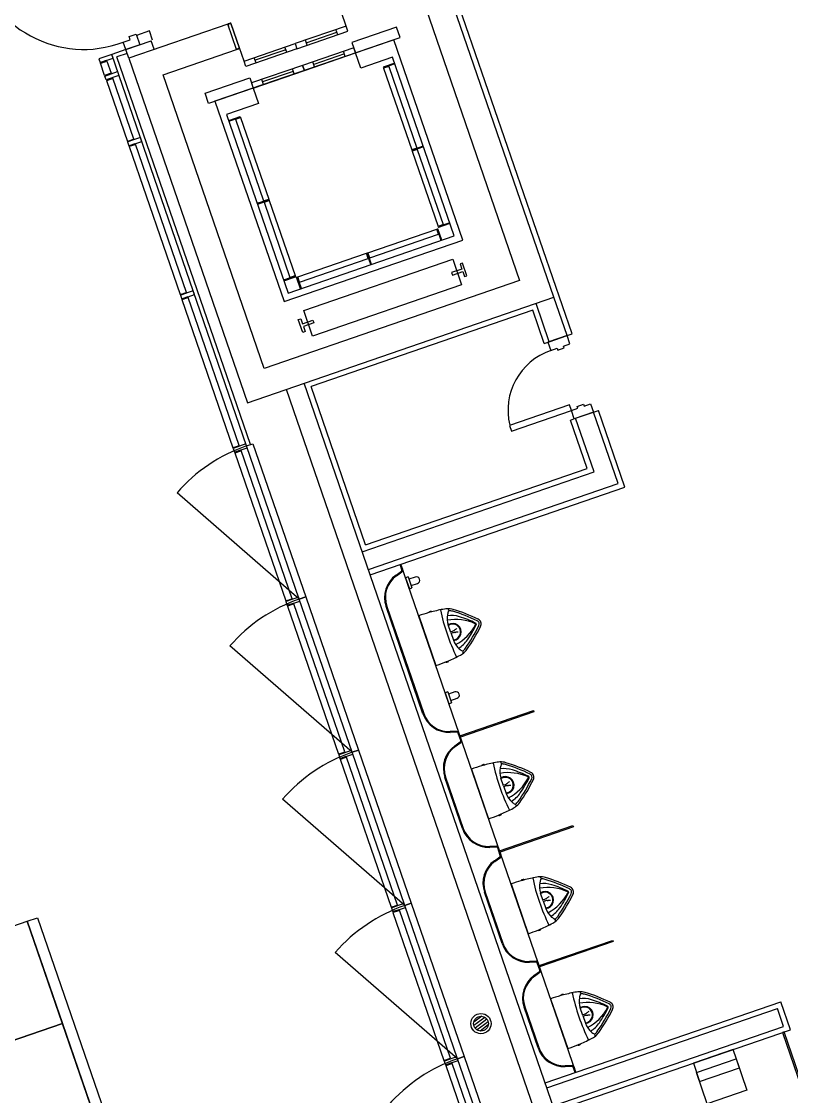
# Model space of a CAD drawing. Extents: x 809431 to 809707, y 818703 to 819368.
# Drawn here: x 809652.13 to 809657.83, y 818744.02 to 818751.98 of the extents above; entities that cross this region are included whole.
import ezdxf

# ---------------------------------------------------------------- set-up
doc = ezdxf.new("R2010")
doc.units = 0
for name, color, linetype in [('Balust', 7, 'Continuous'), ('Fin Code', 7, 'Continuous'), ('Fix Furn', 7, 'Continuous'), ('Floor Fin', 7, 'Continuous'), ('Lift', 7, 'Continuous'), ('MAJ081__', 7, 'Continuous'), ('MAJ221__', 7, 'Continuous'), ('MAJ228__', 7, 'Continuous'), ('MAJ321__', 7, 'Continuous'), ('MAJ322__', 7, 'Continuous'), ('MAJ325__', 7, 'Continuous'), ('MAJ342__', 7, 'Continuous'), ('MAJ421__', 7, 'Continuous'), ('MAJ661__', 7, 'Continuous'), ('MAJ724__', 7, 'Continuous'), ('MAJ740__', 7, 'Continuous')]:
    doc.layers.add(name, color=color, linetype=linetype)

# ---------------------------------------------------------------- blocks, each defined once
blk = doc.blocks.new('2x5-Seater')
at = {"layer": 'Fix Furn'}
for points in [[(238.6829, 161.455), (238.6829, 161.375), (237.0829, 161.375), (237.0829, 161.455)], [(237.8829, 161.375), (237.8829, 160.795), (237.0829, 160.795), (237.0829, 161.375)], [(238.6829, 161.375), (238.6829, 160.795), (237.8829, 160.795), (237.8829, 161.375)], [(237.8829, 160.795), (237.8829, 160.215), (237.0829, 160.215), (237.0829, 160.795)], [(238.6829, 160.795), (238.6829, 160.215), (237.8829, 160.215), (237.8829, 160.795)], [(238.3829, 159.915), (237.3829, 159.915), (237.3829, 160.215), (238.3829, 160.215)], [(237.8829, 159.335), (237.8829, 159.915), (237.0829, 159.915), (237.0829, 159.335)], [(238.6829, 159.335), (238.6829, 159.915), (237.8829, 159.915), (237.8829, 159.335)], [(237.8829, 158.755), (237.8829, 159.335), (237.0829, 159.335), (237.0829, 158.755)], [(238.6829, 158.755), (238.6829, 159.335), (237.8829, 159.335), (237.8829, 158.755)], [(237.8829, 158.175), (237.8829, 158.755), (237.0829, 158.755), (237.0829, 158.175)], [(238.6829, 158.175), (238.6829, 158.755), (237.8829, 158.755), (237.8829, 158.175)], [(238.6829, 158.095), (238.6829, 158.175), (237.0829, 158.175), (237.0829, 158.095)]]:
    blk.add_lwpolyline(points, close=True, dxfattribs=at)

msp = doc.modelspace()

# ---------------------------------------------------------------- linework, layer by layer
at = {"layer": 'Balust'}
for p, q in [((809654.8894, 818751.6739), (809654.8043, 818751.6446)), ((809654.8043, 818751.6446), (809654.8062, 818751.6389)), ((809654.8913, 818751.6682), (809654.8062, 818751.6389)), ((809654.8449, 818751.6495), (809654.8071, 818751.6365)), ((809654.8071, 818751.6365), (809655.0151, 818751.0323)), ((809654.8086, 818751.6397), (809654.8094, 818751.6373)), ((809654.8417, 818751.6511), (809654.8425, 818751.6487)), ((809654.8449, 818751.6495), (809655.0529, 818751.0454)), ((809653.6602, 818751.2506), (809653.7453, 818751.2799)), ((809653.6621, 818751.2449), (809653.7472, 818751.2742)), ((809653.7102, 818751.2589), (809653.7481, 818751.2719)), ((809653.7102, 818751.2589), (809653.9183, 818750.6547)), ((809653.7118, 818751.262), (809653.7126, 818751.2597)), ((809653.7449, 818751.2734), (809653.7457, 818751.2711)), ((809653.7453, 818751.2799), (809653.7472, 818751.2742)), ((809653.7481, 818751.2719), (809653.9561, 818750.6677)), ((809655.0529, 818751.0454), (809655.0151, 818751.0323)), ((809655.101, 818751.0593), (809655.0159, 818751.03)), ((809655.103, 818751.0536), (809655.0179, 818751.0243)), ((809655.0505, 818751.0445), (809655.0514, 818751.0422)), ((809655.0159, 818751.03), (809655.0179, 818751.0243)), ((809655.0174, 818751.0331), (809655.0183, 818751.0308)), ((809655.0565, 818751.035), (809655.0187, 818751.0219)), ((809655.0187, 818751.0219), (809655.2104, 818750.465)), ((809655.0202, 818751.0251), (809655.021, 818751.0227)), ((809655.0533, 818751.0365), (809655.0541, 818751.0341)), ((809655.0565, 818751.035), (809655.2482, 818750.478)), ((809653.8718, 818750.636), (809653.9569, 818750.6653)), ((809653.8738, 818750.6304), (809653.9589, 818750.6597)), ((809653.9183, 818750.6547), (809653.9561, 818750.6677)), ((809653.9206, 818750.6555), (809653.9215, 818750.6531)), ((809653.9219, 818750.6443), (809653.9597, 818750.6573)), ((809653.9234, 818750.6475), (809653.9242, 818750.6451)), ((809653.9537, 818750.6669), (809653.9546, 818750.6645)), ((809653.9565, 818750.6588), (809653.9573, 818750.6565)), ((809653.9569, 818750.6653), (809653.9589, 818750.6597)), ((809653.9597, 818750.6573), (809654.1515, 818750.1004)), ((809653.9219, 818750.6443), (809654.1136, 818750.0874)), ((809655.2963, 818750.492), (809655.2112, 818750.4627)), ((809655.2963, 818750.492), (809655.2112, 818750.4627)), ((809655.2983, 818750.4863), (809655.2132, 818750.457)), ((809655.2983, 818750.4863), (809655.2132, 818750.457)), ((809654.6912, 818750.2698), (809655.2008, 818750.4453)), ((809654.7042, 818750.232), (809655.2138, 818750.4075)), ((809655.2138, 818750.4075), (809655.2008, 818750.4453)), ((809655.2138, 818750.4075), (809655.2008, 818750.4453)), ((809655.2016, 818750.443), (809655.204, 818750.4438)), ((809655.2016, 818750.443), (809655.204, 818750.4438)), ((809655.2032, 818750.4462), (809655.2088, 818750.4481)), ((809655.2032, 818750.4462), (809655.2088, 818750.4481)), ((809655.2325, 818750.361), (809655.2032, 818750.4462)), ((809655.2325, 818750.361), (809655.2032, 818750.4462)), ((809655.2382, 818750.363), (809655.2088, 818750.4481)), ((809655.2382, 818750.363), (809655.2088, 818750.4481)), ((809655.2482, 818750.478), (809655.2104, 818750.465)), ((809655.2482, 818750.478), (809655.2104, 818750.465)), ((809655.2112, 818750.4627), (809655.2132, 818750.457)), ((809655.2112, 818750.4627), (809655.2132, 818750.457)), ((809655.2128, 818750.4658), (809655.2136, 818750.4635)), ((809655.2128, 818750.4658), (809655.2136, 818750.4635)), ((809655.213, 818750.4099), (809655.2154, 818750.4107)), ((809655.213, 818750.4099), (809655.2154, 818750.4107)), ((809655.2459, 818750.4772), (809655.2467, 818750.4749)), ((809655.2459, 818750.4772), (809655.2467, 818750.4749)), ((809654.1711, 818750.0908), (809654.6808, 818750.2663)), ((809654.6938, 818750.2284), (809654.6808, 818750.2663)), ((809654.6816, 818750.2639), (809654.684, 818750.2647)), ((809654.6831, 818750.2671), (809654.6888, 818750.269)), ((809654.7124, 818750.182), (809654.6831, 818750.2671)), ((809654.7181, 818750.1839), (809654.6888, 818750.269)), ((809654.6896, 818750.2667), (809654.692, 818750.2675)), ((809654.7042, 818750.232), (809654.6912, 818750.2698)), ((809654.1842, 818750.053), (809654.6938, 818750.2284)), ((809654.693, 818750.2308), (809654.6954, 818750.2316)), ((809654.701, 818750.2336), (809654.7034, 818750.2344)), ((809654.0672, 818750.0687), (809654.1523, 818750.098)), ((809654.0672, 818750.0687), (809654.1523, 818750.098)), ((809654.0691, 818750.063), (809654.1542, 818750.0924)), ((809654.0691, 818750.063), (809654.1542, 818750.0924)), ((809654.1136, 818750.0874), (809654.1515, 818750.1004)), ((809654.1136, 818750.0874), (809654.1515, 818750.1004)), ((809654.116, 818750.0882), (809654.1168, 818750.0858)), ((809654.116, 818750.0882), (809654.1168, 818750.0858)), ((809654.1491, 818750.0996), (809654.1499, 818750.0972)), ((809654.1491, 818750.0996), (809654.1499, 818750.0972)), ((809654.1523, 818750.098), (809654.1542, 818750.0924)), ((809654.1523, 818750.098), (809654.1542, 818750.0924)), ((809654.1631, 818750.088), (809654.1688, 818750.09)), ((809654.1924, 818750.0029), (809654.1631, 818750.088)), ((809654.1981, 818750.0049), (809654.1688, 818750.09)), ((809654.1696, 818750.0876), (809654.172, 818750.0884)), ((809654.1842, 818750.053), (809654.1711, 818750.0908)), ((809654.181, 818750.0545), (809654.1834, 818750.0553))]:
    msp.add_line(p, q, dxfattribs=at)
at = {"layer": 'Fin Code'}
for p, q in [((809653.6582, 818751.9659), (809653.6525, 818751.964)), ((809653.6545, 818751.9583), (809653.659, 818751.9451)), ((809653.6619, 818751.9461), (809653.6573, 818751.9593)), ((809653.6705, 818751.9702), (809653.6582, 818751.9659)), ((809653.659, 818751.9451), (809653.6619, 818751.9461)), ((809653.6592, 818751.9631), (809653.6715, 818751.9673)), ((809653.6753, 818751.9655), (809653.7365, 818751.7877)), ((809653.7393, 818751.7887), (809653.6781, 818751.9665)), ((809653.7346, 818751.7839), (809653.7167, 818751.7777)), ((809653.7167, 818751.7777), (809653.7176, 818751.7749)), ((809653.7176, 818751.7749), (809653.7356, 818751.7811))]:
    msp.add_line(p, q, dxfattribs=at)
for centre, radius, start, end in [((809653.6602, 818751.9603), 0.006, 109, 199), ((809653.6602, 818751.9603), 0.003, 109, 199), ((809653.6725, 818751.9645), 0.006, 19, 109), ((809653.6725, 818751.9645), 0.003, 19, 109), ((809653.7337, 818751.7867), 0.003, 289, 19), ((809653.7337, 818751.7867), 0.006, 289, 19)]:
    msp.add_arc(centre, radius, start, end, dxfattribs=at)
at = {"layer": 'Floor Fin'}
for p, q in [((809655.5347, 818744.6149), (809655.474, 818744.57)), ((809655.5574, 818744.6069), (809655.475, 818744.5459)), ((809655.5723, 818744.593), (809655.4839, 818744.5276)), ((809655.5812, 818744.5747), (809655.4988, 818744.5138)), ((809655.5822, 818744.5506), (809655.5215, 818744.5057))]:
    msp.add_line(p, q, dxfattribs=at)
for radius in [0.075, 0.055]:
    msp.add_circle((809655.5281, 818744.5603), radius, dxfattribs=at)
at = {"layer": 'Lift'}
for p, q in [((809654.5303, 818751.9489), (809654.4957, 818752.0491)), ((809654.4676, 818751.885), (809654.4546, 818751.9229)), ((809654.4676, 818751.885), (809654.4546, 818751.9229)), ((809654.2407, 818751.8069), (809654.2277, 818751.8447)), ((809654.2342, 818751.8258), (809654.4611, 818751.904)), ((809653.7739, 818751.6885), (809653.7393, 818751.7887)), ((809654.0829, 818751.7737), (809653.856, 818751.6956)), ((809654.0894, 818751.7548), (809654.0764, 818751.7926)), ((809653.8625, 818751.6767), (809653.8495, 818751.7145)), ((809653.8625, 818751.6767), (809653.8495, 818751.7145))]:
    msp.add_line(p, q, dxfattribs=at)
for points in [[(809654.1651, 818751.7809), (809654.5433, 818751.9111), (809654.5303, 818751.9489), (809654.1521, 818751.8187)], [(809654.1651, 818751.7809), (809653.7869, 818751.6506), (809653.7739, 818751.6885), (809654.1521, 818751.8187)], [(809655.384, 818750.0325), (809654.2809, 818749.6526), (809654.2158, 818749.8417), (809655.3189, 818750.2216)], [(809655.4245, 818750.0993), (809655.3919, 818750.1939), (809655.373, 818750.1873), (809655.386, 818750.1495), (809655.3104, 818750.1235), (809655.3169, 818750.1046), (809655.3926, 818750.1306), (809655.4056, 818750.0928)], [(809654.2079, 818749.6804), (809654.1754, 818749.7749), (809654.1943, 818749.7814), (809654.2073, 818749.7436), (809654.2829, 818749.7697), (809654.2895, 818749.7508), (809654.2138, 818749.7247), (809654.2268, 818749.6869)]]:
    msp.add_lwpolyline(points, close=True, dxfattribs=at)
at = {"layer": 'MAJ081__'}
for p, q in [((809653.0727, 818751.9124), (809652.9782, 818751.8799)), ((809653.0965, 818751.8434), (809653.0727, 818751.9124))]:
    msp.add_line(p, q, dxfattribs=at)
at = {"layer": 'MAJ221__'}
for p, q in [((809656.068, 818749.9401), (809655.189, 818752.493)), ((809655.065, 818752.2388), (809655.8138, 818750.0641)), ((809653.6525, 818751.964), (809652.9198, 818751.7117)), ((809653.7176, 818751.7749), (809653.6525, 818751.964)), ((809652.8979, 818751.775), (809653.087, 818751.8401)), ((809653.1089, 818751.7768), (809653.087, 818751.8401)), ((809652.9198, 818751.7117), (809652.8979, 818751.775)), ((809653.174, 818751.5877), (809653.7176, 818751.7749)), ((809652.9198, 818751.7117), (809653.7988, 818749.1588)), ((809653.9228, 818749.413), (809653.174, 818751.5877)), ((809655.8138, 818750.0641), (809653.9228, 818749.413)), ((809653.7988, 818749.1588), (809656.068, 818749.9401)), ((809656.1657, 818749.6565), (809656.068, 818749.9401)), ((809656.0333, 818749.6109), (809655.9357, 818749.8946)), ((809656.0333, 818749.6109), (809656.1657, 818749.6565)), ((809657.4557, 818739.9052), (809654.2195, 818749.3036)), ((809657.3689, 818739.7272), (809654.0872, 818749.2581)), ((809656.2287, 818749.0436), (809656.361, 818749.0892)), ((809656.5434, 818748.5597), (809656.361, 818749.0892)), ((809656.3654, 818748.6465), (809656.2287, 818749.0436)), ((809654.6493, 818748.0556), (809656.3654, 818748.6465)), ((809654.6949, 818747.9232), (809656.5434, 818748.5597)), ((809656.0167, 818744.0844), (809657.7233, 818744.672)), ((809657.7689, 818744.5397), (809657.7233, 818744.672)), ((809656.0623, 818743.952), (809657.7689, 818744.5397))]:
    msp.add_line(p, q, dxfattribs=at)
at = {"layer": 'MAJ228__'}
for p, q in [((809652.8979, 818751.775), (809652.7939, 818751.7392)), ((809653.7925, 818748.8393), (809652.7939, 818751.7392)), ((809652.9077, 818751.7467), (809652.8321, 818751.7206)), ((809653.8208, 818748.8491), (809652.8321, 818751.7206))]:
    msp.add_line(p, q, dxfattribs=at)
at = {"layer": 'MAJ321__'}
for points in [[(809652.8979, 818751.775), (809652.8791, 818751.8299), (809652.9301, 818751.8474), (809652.922, 818751.8711), (809652.9749, 818751.8893), (809653.002, 818751.8108)], [(809656.1657, 818749.6565), (809656.0239, 818749.6076), (809656.045, 818749.5462), (809656.0923, 818749.5625), (809656.0972, 818749.5483), (809656.1445, 818749.5646), (809656.1396, 818749.5787), (809656.1869, 818749.595)], [(809656.361, 818749.0892), (809656.2192, 818749.0403), (809656.1981, 818749.1018), (809656.2453, 818749.1181), (809656.2404, 818749.1323), (809656.2877, 818749.1485), (809656.2926, 818749.1343), (809656.3399, 818749.1506)]]:
    msp.add_lwpolyline(points, close=True, dxfattribs=at)
at = {"layer": 'MAJ322__'}
for p, q in [((809654.1831, 818747.7047), (809653.2775, 818748.492)), ((809654.5738, 818746.5701), (809653.6682, 818747.3573)), ((809654.9645, 818745.4354), (809654.0588, 818746.2227)), ((809655.3552, 818744.3008), (809654.4495, 818745.0881))]:
    msp.add_line(p, q, dxfattribs=at)
for centre, radius, start, end in [((809656.1981, 818749.1018), 0.47, 108.99872, 193.5071), ((809654.1831, 818747.7047), 1.2, 109, 139), ((809654.5738, 818746.5701), 1.2, 109, 139), ((809654.9645, 818745.4354), 1.2, 109, 139), ((809655.3552, 818744.3008), 1.2, 109, 139), ((809655.7459, 818743.1662), 1.2, 109, 139)]:
    msp.add_arc(centre, radius, start, end, dxfattribs=at)
msp.add_ellipse((809652.5866, 818752.7627), major_axis=(0, -0.9866), ratio=0.910374, start_param=5.044002, end_param=6.614798, dxfattribs=at)
at = {"layer": 'MAJ325__'}
for points in [[(809656.1981, 818749.1018), (809656.1834, 818749.1443), (809655.739, 818748.9913), (809655.7537, 818748.9488)], [(809654.1831, 818747.7047), (809653.7925, 818748.8393), (809653.8397, 818748.8556), (809654.2304, 818747.721)], [(809654.5738, 818746.5701), (809654.1831, 818747.7047), (809654.2304, 818747.721), (809654.6211, 818746.5863)], [(809654.9645, 818745.4354), (809654.5738, 818746.5701), (809654.6211, 818746.5863), (809655.0118, 818745.4517)], [(809655.3552, 818744.3008), (809654.9645, 818745.4354), (809655.0118, 818745.4517), (809655.4025, 818744.3171)], [(809657.9678, 818743.9313), (809657.7725, 818744.4986), (809657.7611, 818744.4947), (809657.9565, 818743.9274)], [(809655.7459, 818743.1662), (809655.3552, 818744.3008), (809655.4025, 818744.3171), (809655.7931, 818743.1825)]]:
    msp.add_lwpolyline(points, close=True, dxfattribs=at)
at = {"layer": 'MAJ342__'}
for points in [[(809652.6994, 818751.7067), (809652.7092, 818751.6783), (809652.8037, 818751.7108), (809652.7939, 818751.7392)], [(809652.7417, 818751.5837), (809652.7108, 818751.6736), (809652.7581, 818751.6898), (809652.789, 818751.6)], [(809652.712, 818751.6793), (809652.7136, 818751.6745), (809652.7552, 818751.6889), (809652.7536, 818751.6936)], [(809652.7531, 818751.5506), (809652.7433, 818751.579), (809652.8379, 818751.6116), (809652.8477, 818751.5832)], [(809652.7462, 818751.58), (809652.7445, 818751.5847), (809652.7861, 818751.599), (809652.7878, 818751.5943)], [(809652.7547, 818751.5459), (809652.91, 818751.0949), (809652.9573, 818751.1112), (809652.802, 818751.5622)], [(809652.7559, 818751.5516), (809652.7576, 818751.5469), (809652.7992, 818751.5612), (809652.7975, 818751.5659)], [(809652.9117, 818751.0902), (809652.9214, 818751.0618), (809653.016, 818751.0944), (809653.0062, 818751.1227)], [(809652.9145, 818751.0911), (809652.9129, 818751.0959), (809652.9545, 818751.1102), (809652.9561, 818751.1055)], [(809652.9231, 818751.0571), (809653.3007, 818749.9603), (809653.348, 818749.9766), (809652.9703, 818751.0734)], [(809652.9243, 818751.0628), (809652.9259, 818751.0581), (809652.9675, 818751.0724), (809652.9659, 818751.0771)], [(809653.3023, 818749.9556), (809653.3121, 818749.9272), (809653.4067, 818749.9597), (809653.3969, 818749.9881)], [(809653.3052, 818749.9565), (809653.3035, 818749.9613), (809653.3451, 818749.9756), (809653.3468, 818749.9709)], [(809653.3137, 818749.9225), (809653.6914, 818748.8257), (809653.7387, 818748.8419), (809653.361, 818749.9387)], [(809653.3149, 818749.9282), (809653.3166, 818749.9234), (809653.3582, 818749.9378), (809653.3565, 818749.9425)], [(809653.693, 818748.8209), (809653.7028, 818748.7926), (809653.7973, 818748.8251), (809653.7876, 818748.8535)], [(809653.6959, 818748.8219), (809653.6942, 818748.8266), (809653.7358, 818748.841), (809653.7375, 818748.8362)], [(809653.7044, 818748.7878), (809654.0821, 818747.691), (809654.1293, 818747.7073), (809653.7517, 818748.8041)], [(809653.7056, 818748.7935), (809653.7073, 818748.7888), (809653.7489, 818748.8031), (809653.7472, 818748.8079)], [(809654.0837, 818747.6863), (809654.0935, 818747.6579), (809654.188, 818747.6905), (809654.1783, 818747.7189)], [(809654.0865, 818747.6873), (809654.0849, 818747.692), (809654.1265, 818747.7063), (809654.1281, 818747.7016)], [(809654.0951, 818747.6532), (809654.4728, 818746.5564), (809654.52, 818746.5727), (809654.1424, 818747.6695)], [(809654.0963, 818747.6589), (809654.0979, 818747.6542), (809654.1395, 818747.6685), (809654.1379, 818747.6732)], [(809654.4744, 818746.5517), (809654.4841, 818746.5233), (809654.5787, 818746.5559), (809654.5689, 818746.5842)], [(809654.4772, 818746.5527), (809654.4756, 818746.5574), (809654.5172, 818746.5717), (809654.5188, 818746.567)], [(809654.4858, 818746.5186), (809654.8634, 818745.4218), (809654.9107, 818745.4381), (809654.5331, 818746.5349)], [(809654.487, 818746.5243), (809654.4886, 818746.5196), (809654.5302, 818746.5339), (809654.5286, 818746.5386)], [(809654.8651, 818745.4171), (809654.8748, 818745.3887), (809654.9694, 818745.4213), (809654.9596, 818745.4496)], [(809654.8679, 818745.418), (809654.8663, 818745.4228), (809654.9079, 818745.4371), (809654.9095, 818745.4324)], [(809654.8765, 818745.384), (809655.2541, 818744.2872), (809655.3014, 818744.3034), (809654.9237, 818745.4002)], [(809654.8777, 818745.3897), (809654.8793, 818745.3849), (809654.9209, 818745.3993), (809654.9193, 818745.404)], [(809655.2557, 818744.2824), (809655.2655, 818744.2541), (809655.3601, 818744.2866), (809655.3503, 818744.315)], [(809655.2586, 818744.2834), (809655.257, 818744.2881), (809655.2986, 818744.3025), (809655.3002, 818744.2977)], [(809655.2671, 818744.2493), (809655.6448, 818743.1525), (809655.6921, 818743.1688), (809655.3144, 818744.2656)], [(809655.2683, 818744.255), (809655.27, 818744.2503), (809655.3116, 818744.2646), (809655.31, 818744.2694)]]:
    msp.add_lwpolyline(points, close=True, dxfattribs=at)
at = {"layer": 'MAJ421__'}
for p, q in [((809656.2035, 818749.6695), (809653.0781, 818758.7465)), ((809655.9109, 818749.8437), (809654.2704, 818749.2788)), ((809655.9955, 818749.5979), (809655.9109, 818749.8437)), ((809655.9955, 818749.5979), (809656.0333, 818749.6109)), ((809656.1657, 818749.6565), (809656.2035, 818749.6695)), ((809654.6741, 818748.1064), (809654.2704, 818749.2788)), ((809656.361, 818749.0892), (809656.3989, 818749.1022)), ((809656.5942, 818748.5349), (809656.3989, 818749.1022)), ((809656.1909, 818749.0306), (809656.2287, 818749.0436)), ((809656.3146, 818748.6713), (809656.1909, 818749.0306)), ((809654.6741, 818748.1064), (809656.3146, 818748.6713)), ((809654.7079, 818747.8854), (809656.5942, 818748.5349)), ((809654.9426, 818747.9224), (809654.9292, 818747.9616)), ((809654.9483, 818747.9243), (809654.9348, 818747.9635)), ((809654.8989, 818747.8828), (809654.9394, 818747.9122)), ((809654.9025, 818747.8779), (809654.9429, 818747.9073)), ((809655.0984, 818746.8558), (809654.8252, 818747.649)), ((809655.104, 818746.8578), (809654.8309, 818747.651)), ((809655.3501, 818746.7248), (809655.3001, 818746.723)), ((809655.3503, 818746.7188), (809655.3003, 818746.717)), ((809655.3782, 818746.6575), (809655.3592, 818746.7127)), ((809655.3838, 818746.6595), (809655.3648, 818746.7147)), ((809655.3345, 818746.6179), (809655.375, 818746.6473)), ((809655.338, 818746.613), (809655.3785, 818746.6424)), ((809655.3914, 818746.0049), (809655.2608, 818746.3842)), ((809655.397, 818746.0068), (809655.2664, 818746.3861)), ((809655.6431, 818745.8738), (809655.5931, 818745.872)), ((809655.6434, 818745.8678), (809655.5933, 818745.8661)), ((809655.6275, 818745.7669), (809655.668, 818745.7963)), ((809655.631, 818745.7621), (809655.6715, 818745.7915)), ((809655.6712, 818745.8065), (809655.6522, 818745.8617)), ((809655.6769, 818745.8085), (809655.6578, 818745.8637)), ((809655.6844, 818745.1539), (809655.5538, 818745.5332)), ((809655.6901, 818745.1558), (809655.5595, 818745.5351)), ((809655.9362, 818745.0228), (809655.8861, 818745.0211)), ((809655.9364, 818745.0168), (809655.8863, 818745.0151)), ((809655.9642, 818744.9556), (809655.9452, 818745.0108)), ((809655.9699, 818744.9575), (809655.9509, 818745.0127)), ((809655.9205, 818744.9159), (809655.961, 818744.9454)), ((809655.924, 818744.9111), (809655.9645, 818744.9405)), ((809655.9506, 818744.3807), (809655.8468, 818744.6822)), ((809655.9563, 818744.3826), (809655.8525, 818744.6842)), ((809656.0037, 818744.1222), (809657.7481, 818744.7229)), ((809657.8198, 818744.5149), (809657.7481, 818744.7229)), ((809656.0753, 818743.9142), (809657.8198, 818744.5149)), ((809656.2024, 818744.2496), (809656.1524, 818744.2479)), ((809656.2026, 818744.2436), (809656.1526, 818744.2419)), ((809656.2249, 818744.1984), (809656.2114, 818744.2375)), ((809656.2306, 818744.2003), (809656.2171, 818744.2395))]:
    msp.add_line(p, q, dxfattribs=at)
for centre, radius, start, end in [((809655.02, 818747.7161), 0.206, 126, 199), ((809655.02, 818747.7161), 0.2, 126, 199), ((809654.9341, 818747.9195), 0.009, 306, 19), ((809654.9341, 818747.9195), 0.015, 306, 19), ((809655.2931, 818746.9229), 0.206, 199, 272), ((809655.2931, 818746.9229), 0.2, 199, 272), ((809655.3507, 818746.7098), 0.015, 19, 92), ((809655.3507, 818746.7098), 0.009, 19, 92), ((809655.4555, 818746.4512), 0.206, 126, 199), ((809655.4555, 818746.4512), 0.2, 126, 199), ((809655.3697, 818746.6546), 0.009, 306, 19), ((809655.3697, 818746.6546), 0.015, 306, 19), ((809655.5861, 818746.0719), 0.206, 199, 272), ((809655.5861, 818746.0719), 0.2, 199, 272), ((809655.6437, 818745.8588), 0.015, 19, 92), ((809655.6437, 818745.8588), 0.009, 19, 92), ((809655.6627, 818745.8036), 0.009, 306, 19), ((809655.6627, 818745.8036), 0.015, 306, 19), ((809655.7486, 818745.6003), 0.206, 126, 199), ((809655.7486, 818745.6003), 0.2, 126, 199), ((809655.8792, 818745.221), 0.206, 199, 272), ((809655.8792, 818745.221), 0.2, 199, 272), ((809655.9367, 818745.0078), 0.015, 19, 92), ((809655.9367, 818745.0078), 0.009, 19, 92), ((809656.0416, 818744.7493), 0.206, 126, 199), ((809655.9557, 818744.9526), 0.009, 306, 19), ((809655.9557, 818744.9526), 0.015, 306, 19), ((809656.0416, 818744.7493), 0.2, 126, 199), ((809656.1454, 818744.4477), 0.206, 199, 272), ((809656.1454, 818744.4477), 0.2, 199, 272), ((809656.2029, 818744.2346), 0.015, 19, 92), ((809656.2029, 818744.2346), 0.009, 19, 92)]:
    msp.add_arc(centre, radius, start, end, dxfattribs=at)
at = {"layer": 'MAJ661__'}
for p, q in [((809654.523, 818751.7243), (809654.51, 818751.7622)), ((809654.296, 818751.6462), (809654.283, 818751.684)), ((809654.5165, 818751.7432), (809654.2895, 818751.6651)), ((809654.1383, 818751.613), (809653.9113, 818751.5349)), ((809654.1448, 818751.5941), (809654.1318, 818751.6319)), ((809653.9178, 818751.5159), (809653.9048, 818751.5538))]:
    msp.add_line(p, q, dxfattribs=at)
for points in [[(809654.5986, 818751.7504), (809654.9296, 818751.8643), (809654.9035, 818751.94), (809654.5726, 818751.826)], [(809654.8823, 818751.848), (809653.5586, 818751.3922), (809654.0697, 818749.9078), (809655.3934, 818750.3636)], [(809654.5856, 818751.7882), (809654.2074, 818751.658), (809654.2204, 818751.6201), (809654.5986, 818751.7504)], [(809654.2074, 818751.658), (809653.8292, 818751.5277), (809653.8422, 818751.4899), (809654.2204, 818751.6201)], [(809653.8422, 818751.4899), (809653.5113, 818751.376), (809653.4852, 818751.4516), (809653.8162, 818751.5656)]]:
    msp.add_lwpolyline(points, close=True, dxfattribs=at)
msp.add_lwpolyline([(809653.8422, 818751.4899), (809653.8813, 818751.3765), (809653.6449, 818751.2951), (809654.1007, 818749.9713), (809655.3299, 818750.3946), (809654.8741, 818751.7183), (809654.6377, 818751.6369), (809654.5986, 818751.7504)], dxfattribs=at)
at = {"layer": 'MAJ740__'}
for p, q in [((809656.2306, 818744.2003), (809654.9348, 818747.9635)), ((809654.9886, 818747.8688), (809654.9697, 818747.8623)), ((809654.9697, 818747.8623), (809654.9977, 818747.781)), ((809654.9886, 818747.8688), (809655.0166, 818747.7875)), ((809655.0417, 818747.8681), (809654.9944, 818747.8518)), ((809654.9977, 818747.781), (809655.0166, 818747.7875)), ((809655.0107, 818747.8046), (809655.058, 818747.8208)), ((809655.0667, 818747.5806), (809655.1937, 818747.2118)), ((809655.1418, 818747.6043), (809655.1414, 818747.6058)), ((809655.1625, 818747.6119), (809655.1631, 818747.6101)), ((809655.3051, 818747.4564), (809655.2856, 818747.5132)), ((809655.3028, 818747.4631), (809655.3053, 818747.4636)), ((809655.3053, 818747.4636), (809655.3076, 818747.4641)), ((809655.3271, 818747.4717), (809655.329, 818747.4728)), ((809655.329, 818747.4728), (809655.331, 818747.4741)), ((809655.331, 818747.4741), (809655.3331, 818747.4755)), ((809655.3331, 818747.4755), (809655.3354, 818747.4772)), ((809655.3391, 818747.4802), (809655.3354, 818747.4772)), ((809655.3424, 818747.4827), (809655.3391, 818747.4802)), ((809655.3457, 818747.4851), (809655.3424, 818747.4827)), ((809655.3496, 818747.4879), (809655.3457, 818747.4851)), ((809655.3051, 818747.4564), (809655.3246, 818747.3997)), ((809655.3074, 818747.4497), (809655.3097, 818747.4509)), ((809655.3097, 818747.4509), (809655.3118, 818747.4519)), ((809655.3341, 818747.4582), (809655.3364, 818747.4584)), ((809655.3364, 818747.4584), (809655.3389, 818747.4586)), ((809655.3389, 818747.4586), (809655.3418, 818747.4587)), ((809655.3466, 818747.4586), (809655.3418, 818747.4587)), ((809655.3507, 818747.4587), (809655.3466, 818747.4586)), ((809655.3547, 818747.4588), (809655.3507, 818747.4587)), ((809655.3596, 818747.459), (809655.3547, 818747.4588)), ((809655.268, 818747.238), (809655.2675, 818747.2394)), ((809655.2878, 818747.2479), (809655.2884, 818747.2462)), ((809655.2816, 818747.0179), (809655.2627, 818747.0114)), ((809655.2627, 818747.0114), (809655.2907, 818746.9301)), ((809655.2816, 818747.0179), (809655.3096, 818746.9366)), ((809655.3347, 818747.0171), (809655.2874, 818747.0009)), ((809655.2907, 818746.9301), (809655.3096, 818746.9366)), ((809655.3037, 818746.9536), (809655.351, 818746.9699)), ((809655.4574, 818746.4459), (809655.5843, 818746.0772)), ((809655.5325, 818746.4697), (809655.5321, 818746.4711)), ((809655.5532, 818746.4773), (809655.5537, 818746.4754)), ((809655.6958, 818746.3218), (809655.6762, 818746.3785)), ((809655.7298, 818746.3456), (809655.7261, 818746.3426)), ((809655.7331, 818746.3481), (809655.7298, 818746.3456)), ((809655.7364, 818746.3505), (809655.7331, 818746.3481)), ((809655.7403, 818746.3533), (809655.7364, 818746.3505)), ((809655.6935, 818746.3285), (809655.6959, 818746.329)), ((809655.6958, 818746.3218), (809655.7153, 818746.2651)), ((809655.6959, 818746.329), (809655.6983, 818746.3295)), ((809655.6981, 818746.3151), (809655.7003, 818746.3162)), ((809655.7003, 818746.3162), (809655.7025, 818746.3173)), ((809655.7177, 818746.337), (809655.7197, 818746.3382)), ((809655.7197, 818746.3382), (809655.7217, 818746.3395)), ((809655.7217, 818746.3395), (809655.7238, 818746.3409)), ((809655.7238, 818746.3409), (809655.7261, 818746.3426)), ((809655.7247, 818746.3236), (809655.7271, 818746.3238)), ((809655.7271, 818746.3238), (809655.7296, 818746.324)), ((809655.7296, 818746.324), (809655.7324, 818746.3241)), ((809655.7373, 818746.324), (809655.7324, 818746.3241)), ((809655.7413, 818746.324), (809655.7373, 818746.324)), ((809655.7454, 818746.3242), (809655.7413, 818746.324)), ((809655.7502, 818746.3244), (809655.7454, 818746.3242)), ((809655.6784, 818746.1133), (809655.6791, 818746.1115)), ((809655.6587, 818746.1033), (809655.6582, 818746.1048)), ((809655.7504, 818745.595), (809655.8773, 818745.2262)), ((809655.8255, 818745.6187), (809655.8251, 818745.6202)), ((809655.8462, 818745.6263), (809655.8467, 818745.6245)), ((809655.9888, 818745.4708), (809655.9692, 818745.5276)), ((809655.9865, 818745.4775), (809655.9889, 818745.478)), ((809655.9888, 818745.4708), (809656.0083, 818745.4141)), ((809655.9889, 818745.478), (809655.9913, 818745.4786)), ((809656.0108, 818745.4861), (809656.0127, 818745.4873)), ((809656.0127, 818745.4873), (809656.0147, 818745.4886)), ((809656.0147, 818745.4886), (809656.0168, 818745.4899)), ((809656.0168, 818745.4899), (809656.0191, 818745.4916)), ((809656.0178, 818745.4726), (809656.0201, 818745.4729)), ((809656.0228, 818745.4946), (809656.0191, 818745.4916)), ((809656.0201, 818745.4729), (809656.0226, 818745.473)), ((809656.0226, 818745.473), (809656.0254, 818745.4731)), ((809656.0261, 818745.4971), (809656.0228, 818745.4946)), ((809656.0303, 818745.473), (809656.0254, 818745.4731)), ((809656.0294, 818745.4996), (809656.0261, 818745.4971)), ((809656.0333, 818745.5023), (809656.0294, 818745.4996)), ((809656.0344, 818745.4731), (809656.0303, 818745.473)), ((809656.0384, 818745.4732), (809656.0344, 818745.4731)), ((809656.0433, 818745.4735), (809656.0384, 818745.4732)), ((809655.9911, 818745.4641), (809655.9933, 818745.4653)), ((809655.9933, 818745.4653), (809655.9955, 818745.4663)), ((809655.9517, 818745.2524), (809655.9512, 818745.2538)), ((809655.9715, 818745.2623), (809655.9721, 818745.2606)), ((809656.1185, 818744.7677), (809656.1181, 818744.7692)), ((809656.1392, 818744.7753), (809656.1398, 818744.7735)), ((809656.0434, 818744.744), (809656.1704, 818744.3753)), ((809656.2818, 818744.6199), (809656.2623, 818744.6766)), ((809656.2795, 818744.6266), (809656.282, 818744.6271)), ((809656.2818, 818744.6199), (809656.3013, 818744.5631)), ((809656.282, 818744.6271), (809656.2843, 818744.6276)), ((809656.2841, 818744.6132), (809656.2864, 818744.6143)), ((809656.2864, 818744.6143), (809656.2885, 818744.6153)), ((809656.3038, 818744.6351), (809656.3057, 818744.6363)), ((809656.3057, 818744.6363), (809656.3077, 818744.6376)), ((809656.3077, 818744.6376), (809656.3098, 818744.639)), ((809656.3098, 818744.639), (809656.3121, 818744.6406)), ((809656.3108, 818744.6217), (809656.3132, 818744.6219)), ((809656.3158, 818744.6437), (809656.3121, 818744.6406)), ((809656.3132, 818744.6219), (809656.3156, 818744.622)), ((809656.3156, 818744.622), (809656.3185, 818744.6222)), ((809656.3191, 818744.6462), (809656.3158, 818744.6437)), ((809656.3233, 818744.6221), (809656.3185, 818744.6222)), ((809656.3224, 818744.6486), (809656.3191, 818744.6462)), ((809656.3263, 818744.6513), (809656.3224, 818744.6486)), ((809656.3274, 818744.6221), (809656.3233, 818744.6221)), ((809656.3314, 818744.6222), (809656.3274, 818744.6221)), ((809656.3363, 818744.6225), (809656.3314, 818744.6222)), ((809656.2447, 818744.4014), (809656.2442, 818744.4028)), ((809656.2645, 818744.4114), (809656.2652, 818744.4096))]:
    msp.add_line(p, q, dxfattribs=at)
for points in [[(809655.0984, 818746.8558), (809654.8252, 818747.649), (809654.8309, 818747.651), (809655.104, 818746.8578)], [(809655.3727, 818746.6918), (809655.9164, 818746.879), (809655.9196, 818746.8695), (809655.376, 818746.6823)], [(809655.3914, 818746.0049), (809655.2608, 818746.3842), (809655.2664, 818746.3861), (809655.397, 818746.0068)], [(809655.6657, 818745.8408), (809656.2094, 818746.028), (809656.2127, 818746.0186), (809655.669, 818745.8314)], [(809655.6844, 818745.1539), (809655.5538, 818745.5332), (809655.5595, 818745.5351), (809655.6901, 818745.1558)], [(809655.9587, 818744.9899), (809656.5024, 818745.1771), (809656.5057, 818745.1676), (809655.962, 818744.9804)], [(809655.9506, 818744.3807), (809655.8468, 818744.6822), (809655.8525, 818744.6842), (809655.9563, 818744.3826)], [(809657.147, 818744.132), (809657.4411, 818744.2332), (809657.3945, 818744.3684), (809657.1004, 818744.2672)], [(809657.2036, 818743.9675), (809657.1237, 818744.1996), (809657.4178, 818744.3008), (809657.4977, 818744.0687)]]:
    msp.add_lwpolyline(points, close=True, dxfattribs=at)
for centre, radius, start, end in [((809655.0498, 818747.8445), 0.025, 288.99987, 108.99987), ((809655.4804, 818746.401), 1.25, 100.25194, 104.70778), ((809656.695, 818747.935), 1.5, 191.92186, 199), ((809655.2333, 818747.6213), 0.005, 101.4542, 192.1149), ((809655.2829, 818747.4933), 0.14, 92.19603, 100.25194), ((809655.2829, 818747.4933), 0.14, 73.48076, 92.19603), ((809655.278, 818747.6212), 0.012, 333.59527, 92.19603), ((809655.2829, 818747.4933), 0.126, 73.48076, 86.85588), ((809654.9815, 818746.4771), 1.2, 64.02824, 73.48076), ((809655.4804, 818746.401), 1.25, 105.71644, 109.32891), ((809655.1433, 818747.6063), 0.002, 124.87369, 196.12435), ((809655.4804, 818746.401), 1.25, 104.70778, 105.71644), ((809655.1593, 818747.5833), 0.03, 106.12435, 124.87369), ((809655.1593, 818747.5833), 0.03, 87.37501, 106.12435), ((809655.1606, 818747.6113), 0.002, 16.12435, 87.37501), ((809655.4274, 818747.562), 0.15, 169.14738, 199), ((809655.341, 818747.204), 0.35, 65.52998, 100.3616), ((809655.3081, 818747.3839), 0.2, 72.00049, 98.46846), ((809655.3783, 818747.5714), 0.1, 153.59527, 169.14738), ((809654.9815, 818746.4771), 1.186, 64.02824, 73.48076), ((809655.0609, 818746.6231), 1, 64.69479, 72.00049), ((809655.4895, 818747.5199), 0.026, 19, 64.02824), ((809655.4895, 818747.5199), 0.04, 19, 64.02824), ((809655.3193, 818747.4613), 0.063, 275.23027, 122.76973), ((809655.3193, 818747.4613), 0.058, 19, 123.98811), ((809655.3008, 818747.5108), 0.0471, 278.25688, 303.85828), ((809655.3193, 818747.4613), 0.058, 274.01189, 19), ((809655.1779, 818747.6774), 0.35, 297.6384, 332.47001), ((809654.4471, 818748.0289), 1.186, 324.51924, 333.97176), ((809654.4471, 818748.0289), 1.2, 324.51924, 333.97176), ((809654.5996, 818747.9628), 1, 325.9995, 333.30521), ((809655.4839, 818747.518), 0.005, 19, 65.52998), ((809655.4839, 818747.518), 0.005, 332.47001, 19), ((809655.4841, 818747.5181), 0.01, 19, 64.69479), ((809655.4841, 818747.5181), 0.01, 333.30521, 19), ((809655.4895, 818747.5199), 0.026, 333.97176, 19), ((809655.4895, 818747.5199), 0.04, 333.97176, 19), ((809656.695, 818747.935), 1.5, 199, 206.07813), ((809655.3424, 818747.3869), 0.0718, 96.65785, 115.20822), ((809655.4664, 818747.4485), 0.15, 199, 228.85262), ((809655.2628, 818747.5154), 0.2, 299.53153, 325.9995), ((809655.4335, 818747.4109), 0.1, 228.85262, 244.40472), ((809655.3852, 818747.3099), 0.012, 305.80396, 64.40472), ((809655.3103, 818747.4137), 0.14, 305.80396, 324.51924), ((809655.3103, 818747.4137), 0.126, 311.14411, 324.51924), ((809654.7935, 818748.396), 1.25, 288.67109, 292.28356), ((809654.7935, 818748.396), 1.25, 292.28356, 293.29222), ((809655.2699, 818747.2387), 0.002, 201.87565, 273.12631), ((809655.2684, 818747.2667), 0.03, 273.12631, 291.87565), ((809655.2684, 818747.2667), 0.03, 291.87565, 310.62499), ((809654.7935, 818748.396), 1.25, 293.29222, 297.74806), ((809655.2866, 818747.2454), 0.002, 310.62499, 21.87565), ((809655.35, 818747.2823), 0.005, 205.8851, 296.5458), ((809655.3103, 818747.4137), 0.14, 297.74806, 305.80396), ((809655.3429, 818746.9935), 0.025, 288.99987, 108.99987), ((809655.8711, 818745.2664), 1.25, 105.71644, 109.32891), ((809655.534, 818746.4717), 0.002, 124.87369, 196.12435), ((809655.8711, 818745.2664), 1.25, 104.70778, 105.71644), ((809655.55, 818746.4487), 0.03, 106.12435, 124.87369), ((809655.55, 818746.4487), 0.03, 87.37501, 106.12435), ((809655.5513, 818746.4767), 0.002, 16.12435, 87.37501), ((809655.8711, 818745.2664), 1.25, 100.25194, 104.70778), ((809657.0857, 818746.8004), 1.5, 191.92186, 199), ((809655.624, 818746.4866), 0.005, 101.4542, 192.1149), ((809655.6735, 818746.3587), 0.14, 92.19603, 100.25194), ((809655.8181, 818746.4274), 0.15, 169.14738, 199), ((809655.6735, 818746.3587), 0.14, 73.48076, 92.19603), ((809655.6686, 818746.4866), 0.012, 333.59527, 92.19603), ((809655.6988, 818746.2493), 0.2, 72.00049, 98.46846), ((809655.769, 818746.4368), 0.1, 153.59527, 169.14738), ((809655.6735, 818746.3587), 0.126, 73.48076, 86.85588), ((809655.3721, 818745.3424), 1.186, 64.02824, 73.48076), ((809655.3721, 818745.3424), 1.2, 64.02824, 73.48076), ((809655.4516, 818745.4884), 1, 64.69479, 72.00049), ((809655.7316, 818746.0693), 0.35, 65.52998, 100.3616), ((809655.7099, 818746.3267), 0.063, 275.23027, 122.76973), ((809655.7099, 818746.3267), 0.058, 19, 123.98811), ((809655.7099, 818746.3267), 0.058, 274.01189, 19), ((809655.5686, 818746.5428), 0.35, 297.6384, 332.47001), ((809654.8378, 818746.8943), 1.186, 324.51924, 333.97176), ((809654.8378, 818746.8943), 1.2, 324.51924, 333.97176), ((809654.9903, 818746.8282), 1, 325.9995, 333.30521), ((809655.8745, 818746.3834), 0.005, 19, 65.52998), ((809655.8745, 818746.3834), 0.005, 332.47001, 19), ((809655.8748, 818746.3834), 0.01, 19, 64.69479), ((809655.8748, 818746.3834), 0.01, 333.30521, 19), ((809655.8801, 818746.3853), 0.026, 19, 64.02824), ((809655.8801, 818746.3853), 0.04, 19, 64.02824), ((809655.8801, 818746.3853), 0.026, 333.97176, 19), ((809655.8801, 818746.3853), 0.04, 333.97176, 19), ((809657.0857, 818746.8004), 1.5, 199, 206.07813), ((809655.6915, 818746.3762), 0.0471, 278.25688, 303.85828), ((809655.7331, 818746.2523), 0.0718, 96.65785, 115.20822), ((809655.6535, 818746.3808), 0.2, 299.53153, 325.9995), ((809655.8571, 818746.3139), 0.15, 199, 228.85262), ((809655.8242, 818746.2763), 0.1, 228.85262, 244.40472), ((809655.7758, 818746.1752), 0.012, 305.80396, 64.40472), ((809655.701, 818746.2791), 0.14, 305.80396, 324.51924), ((809655.701, 818746.2791), 0.126, 311.14411, 324.51924), ((809655.1842, 818747.2614), 1.25, 292.28356, 293.29222), ((809655.659, 818746.132), 0.03, 291.87565, 310.62499), ((809655.1842, 818747.2614), 1.25, 293.29222, 297.74806), ((809655.6773, 818746.1108), 0.002, 310.62499, 21.87565), ((809655.7407, 818746.1477), 0.005, 205.8851, 296.5458), ((809655.701, 818746.2791), 0.14, 297.74806, 305.80396), ((809655.1842, 818747.2614), 1.25, 288.67109, 292.28356), ((809655.6606, 818746.1041), 0.002, 201.87565, 273.12631), ((809655.659, 818746.132), 0.03, 273.12631, 291.87565), ((809656.1641, 818744.4154), 1.25, 100.25194, 104.70778), ((809657.3787, 818745.9494), 1.5, 191.92186, 199), ((809655.917, 818745.6357), 0.005, 101.4542, 192.1149), ((809655.9666, 818745.5077), 0.14, 92.19603, 100.25194), ((809655.9666, 818745.5077), 0.14, 73.48076, 92.19603), ((809655.9617, 818745.6356), 0.012, 333.59527, 92.19603), ((809656.062, 818745.5858), 0.1, 153.59527, 169.14738), ((809655.9666, 818745.5077), 0.126, 73.48076, 86.85588), ((809655.6652, 818744.4915), 1.186, 64.02824, 73.48076), ((809655.6652, 818744.4915), 1.2, 64.02824, 73.48076), ((809656.1641, 818744.4154), 1.25, 105.71644, 109.32891), ((809655.827, 818745.6207), 0.002, 124.87369, 196.12435), ((809656.1641, 818744.4154), 1.25, 104.70778, 105.71644), ((809655.843, 818745.5978), 0.03, 106.12435, 124.87369), ((809655.843, 818745.5978), 0.03, 87.37501, 106.12435), ((809655.8443, 818745.6257), 0.002, 16.12435, 87.37501), ((809656.1111, 818745.5764), 0.15, 169.14738, 199), ((809656.0247, 818745.2184), 0.35, 65.52998, 100.3616), ((809655.9918, 818745.3983), 0.2, 72.00049, 98.46846), ((809655.7446, 818744.6375), 1, 64.69479, 72.00049), ((809656.1732, 818745.5343), 0.026, 19, 64.02824), ((809656.1732, 818745.5343), 0.04, 19, 64.02824), ((809656.003, 818745.4757), 0.063, 275.23027, 122.76973), ((809656.003, 818745.4757), 0.058, 19, 123.98811), ((809655.9845, 818745.5252), 0.0471, 278.25688, 303.85828), ((809656.0261, 818745.4013), 0.0718, 96.65785, 115.20822), ((809656.003, 818745.4757), 0.058, 274.01189, 19), ((809655.8616, 818745.6919), 0.35, 297.6384, 332.47001), ((809655.1308, 818746.0433), 1.186, 324.51924, 333.97176), ((809655.1308, 818746.0433), 1.2, 324.51924, 333.97176), ((809655.2833, 818745.9772), 1, 325.9995, 333.30521), ((809656.1676, 818745.5324), 0.005, 19, 65.52998), ((809656.1676, 818745.5324), 0.005, 332.47001, 19), ((809656.1678, 818745.5325), 0.01, 19, 64.69479), ((809656.1678, 818745.5325), 0.01, 333.30521, 19), ((809656.1732, 818745.5343), 0.026, 333.97176, 19), ((809656.1732, 818745.5343), 0.04, 333.97176, 19), ((809657.3787, 818745.9494), 1.5, 199, 206.07813), ((809656.1501, 818745.4629), 0.15, 199, 228.85262), ((809655.9465, 818745.5299), 0.2, 299.53153, 325.9995), ((809656.1172, 818745.4253), 0.1, 228.85262, 244.40472), ((809655.994, 818745.4281), 0.14, 297.74806, 305.80396), ((809656.0689, 818745.3243), 0.012, 305.80396, 64.40472), ((809655.994, 818745.4281), 0.14, 305.80396, 324.51924), ((809655.994, 818745.4281), 0.126, 311.14411, 324.51924), ((809655.4772, 818746.4104), 1.25, 288.67109, 292.28356), ((809655.4772, 818746.4104), 1.25, 292.28356, 293.29222), ((809655.9536, 818745.2531), 0.002, 201.87565, 273.12631), ((809655.9521, 818745.2811), 0.03, 273.12631, 291.87565), ((809655.9521, 818745.2811), 0.03, 291.87565, 310.62499), ((809655.4772, 818746.4104), 1.25, 293.29222, 297.74806), ((809655.9703, 818745.2598), 0.002, 310.62499, 21.87565), ((809656.0337, 818745.2968), 0.005, 205.8851, 296.5458), ((809656.4571, 818743.5645), 1.25, 105.71644, 109.32891), ((809656.12, 818744.7698), 0.002, 124.87369, 196.12435), ((809656.4571, 818743.5645), 1.25, 104.70778, 105.71644), ((809656.136, 818744.7468), 0.03, 106.12435, 124.87369), ((809656.136, 818744.7468), 0.03, 87.37501, 106.12435), ((809656.1373, 818744.7748), 0.002, 16.12435, 87.37501), ((809656.4571, 818743.5645), 1.25, 100.25194, 104.70778), ((809657.6717, 818745.0985), 1.5, 191.92186, 199), ((809656.21, 818744.7847), 0.005, 101.4542, 192.1149), ((809656.2596, 818744.6568), 0.14, 92.19603, 100.25194), ((809656.4041, 818744.7254), 0.15, 169.14738, 199), ((809656.2596, 818744.6568), 0.14, 73.48076, 92.19603), ((809656.2547, 818744.7847), 0.012, 333.59527, 92.19603), ((809656.355, 818744.7348), 0.1, 153.59527, 169.14738), ((809656.2596, 818744.6568), 0.126, 73.48076, 86.85588), ((809655.9582, 818743.6405), 1.186, 64.02824, 73.48076), ((809655.9582, 818743.6405), 1.2, 64.02824, 73.48076), ((809656.3177, 818744.3674), 0.35, 65.52998, 100.3616), ((809656.2848, 818744.5474), 0.2, 72.00049, 98.46846), ((809656.296, 818744.6248), 0.063, 275.23027, 122.76973), ((809656.296, 818744.6248), 0.058, 19, 123.98811), ((809656.1546, 818744.8409), 0.35, 297.6384, 332.47001), ((809656.0376, 818743.7865), 1, 64.69479, 72.00049), ((809655.5763, 818745.1263), 1, 325.9995, 333.30521), ((809656.4606, 818744.6814), 0.005, 19, 65.52998), ((809656.4606, 818744.6814), 0.005, 332.47001, 19), ((809656.4608, 818744.6815), 0.01, 19, 64.69479), ((809656.4608, 818744.6815), 0.01, 333.30521, 19), ((809656.4662, 818744.6834), 0.026, 19, 64.02824), ((809656.4662, 818744.6834), 0.04, 19, 64.02824), ((809656.4662, 818744.6834), 0.026, 333.97176, 19), ((809656.4662, 818744.6834), 0.04, 333.97176, 19), ((809657.6717, 818745.0985), 1.5, 199, 206.07813), ((809656.2775, 818744.6742), 0.0471, 278.25688, 303.85828), ((809656.3191, 818744.5503), 0.0718, 96.65785, 115.20822), ((809656.296, 818744.6248), 0.058, 274.01189, 19), ((809655.4238, 818745.1924), 1.186, 324.51924, 333.97176), ((809655.4238, 818745.1924), 1.2, 324.51924, 333.97176), ((809656.4432, 818744.612), 0.15, 199, 228.85262), ((809656.2395, 818744.6789), 0.2, 299.53153, 325.9995), ((809655.7702, 818745.5595), 1.25, 293.29222, 297.74806), ((809656.3267, 818744.4458), 0.005, 205.8851, 296.5458), ((809656.4103, 818744.5743), 0.1, 228.85262, 244.40472), ((809656.287, 818744.5771), 0.14, 297.74806, 305.80396), ((809656.3619, 818744.4733), 0.012, 305.80396, 64.40472), ((809656.287, 818744.5771), 0.14, 305.80396, 324.51924), ((809656.287, 818744.5771), 0.126, 311.14411, 324.51924), ((809655.7702, 818745.5595), 1.25, 288.67109, 292.28356), ((809655.7702, 818745.5595), 1.25, 292.28356, 293.29222), ((809656.2466, 818744.4022), 0.002, 201.87565, 273.12631), ((809656.2451, 818744.4301), 0.03, 273.12631, 291.87565), ((809656.2451, 818744.4301), 0.03, 291.87565, 310.62499), ((809656.2633, 818744.4089), 0.002, 310.62499, 21.87565)]:
    msp.add_arc(centre, radius, start, end, dxfattribs=at)

# ---------------------------------------------------------------- block references
at = {"layer": 'MAJ724__', "rotation": -71.0001098042651}
msp.add_blockref('2x5-Seater', (809422.3992, 818916.947), dxfattribs=at)

doc.saveas('drawing.dxf')
